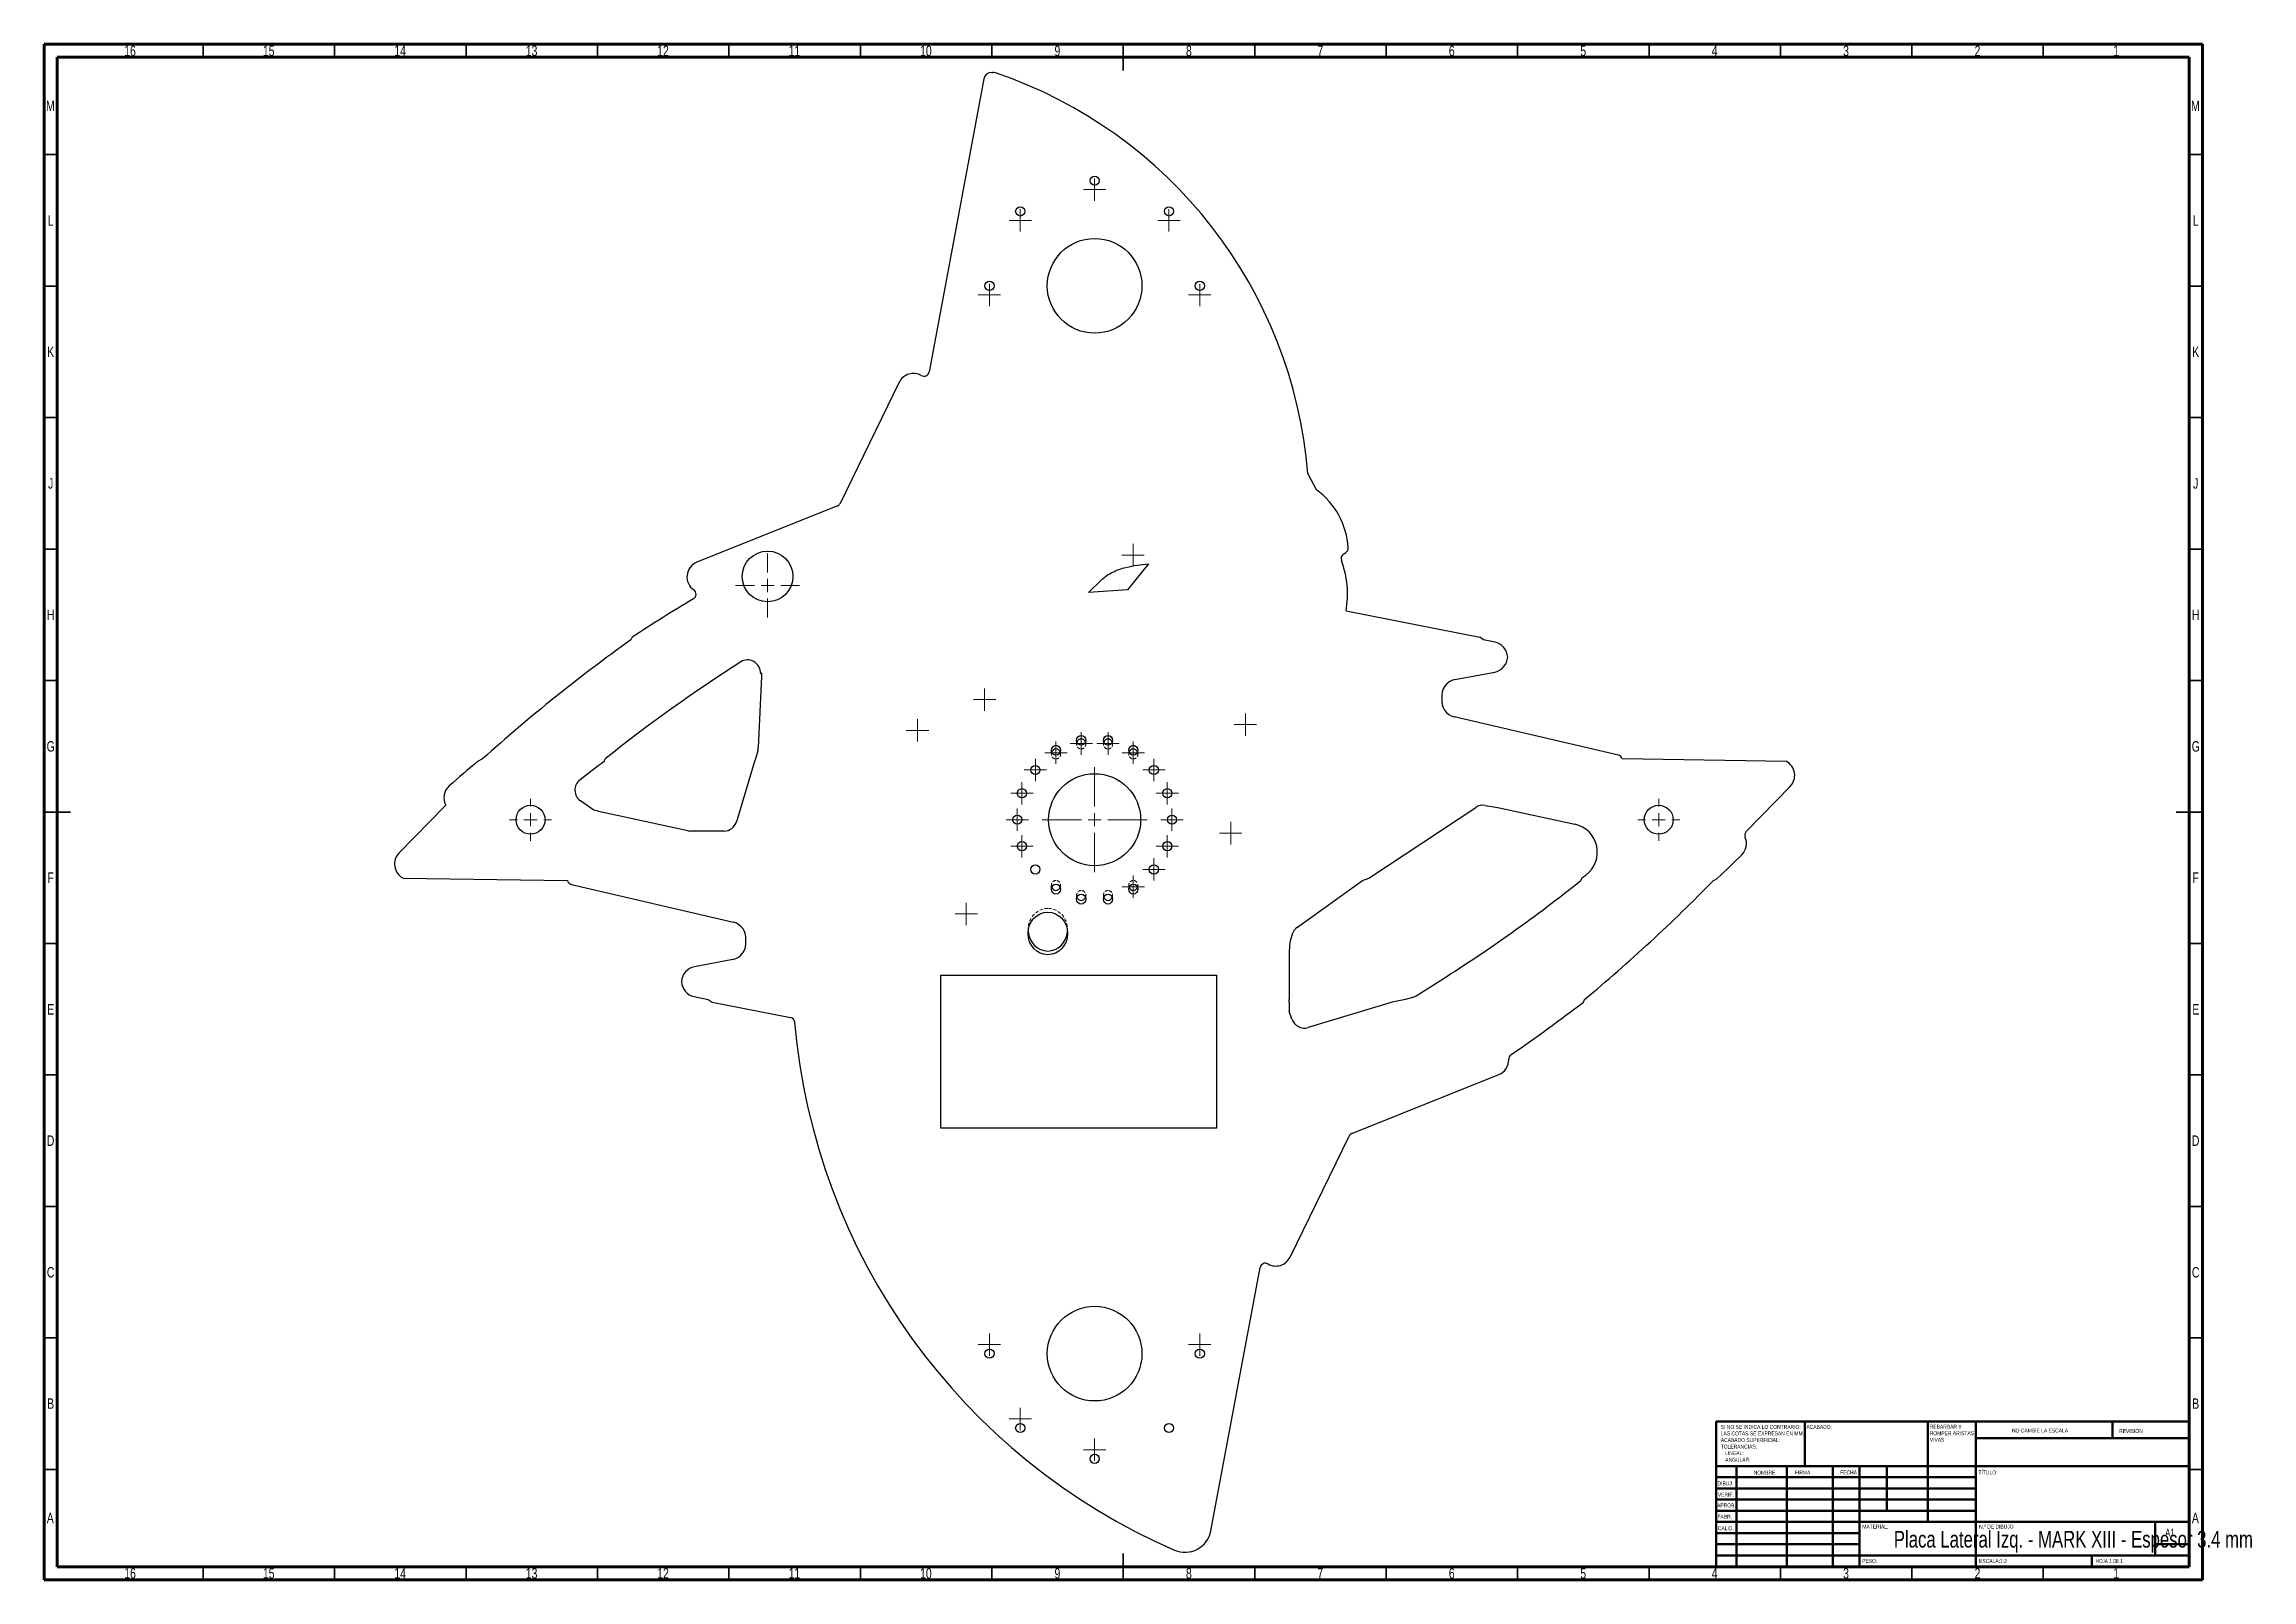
# Model space of a CAD drawing. Header units: millimetres. Extents: x 15 to 855, y 5 to 589.
import ezdxf

# ---------------------------------------------------------------- set-up
doc = ezdxf.new("R2010")
doc.units = ezdxf.units.MM
doc.linetypes.add('HIDDEN', pattern=[1.905, 1.27, -0.635])
doc.styles.add('SLDTEXTSTYLE0', font='TXT', dxfattribs={"width": 0.75})
doc.styles.add('SLDTEXTSTYLE1', font='TXT', dxfattribs={"width": 0.681818})

# ---------------------------------------------------------------- blocks, each defined once
blk = doc.blocks.new('SW_NOTE_0')
at = {"color": 0, "linetype": 'Continuous', "lineweight": 0, "char_height": 1.5, "attachment_point": 1, "style": 'SLDTEXTSTYLE0'}
for s, insert in [('SI NO SE INDICA LO CONTRARIO:', (0, 1.93)), ('ACABADO SUPERFICIAL:', (0, -3.07)), ('TOLERANCIAS:', (0, -5.57)), ('LAS COTAS SE EXPRESAN EN MM', (0, -0.57)), ('LINEAL:', (1.69, -8.07)), ('ANGULAR:', (1.69, -10.57))]:
    blk.add_mtext(s, dxfattribs=dict(at, insert=insert))
blk = doc.blocks.new('SW_NOTE_0_1')
at = {"color": 0, "linetype": 'Continuous', "lineweight": 0, "char_height": 1.5, "attachment_point": 1, "style": 'SLDTEXTSTYLE0'}
for s, insert in [('REBARBAR Y', (0, 1.93)), ('VIVAS', (0, -3.07)), ('ROMPER ARISTAS', (0, -0.57))]:
    blk.add_mtext(s, dxfattribs=dict(at, insert=insert))
blk = doc.blocks.new('SW_CENTERMARKSYMBOL_0')
at = {"color": 0, "linetype": 'Continuous', "lineweight": 18}
for p, q in [((-2.5, 0), (-4.25, 0)), ((0, 0), (-2.5, 0)), ((0, 2.5), (0, 4.25)), ((0, 0), (0, 2.5)), ((0, 0), (0, -2.5)), ((0, 0), (2.5, 0)), ((2.5, 0), (4.25, 0)), ((0, -2.5), (0, -4.25))]:
    blk.add_line(p, q, dxfattribs=at)
blk = doc.blocks.new('SW_CENTERMARKSYMBOL_1')
at = {"color": 0, "linetype": 'Continuous', "lineweight": 18}
for p, q in [((-2.5, 0), (-4.25, 0)), ((0, 0), (-2.5, 0)), ((0, 2.5), (0, 4.25)), ((0, 0), (0, 2.5)), ((0, 0), (0, -2.5)), ((0, 0), (2.5, 0)), ((2.5, 0), (4.25, 0)), ((0, -2.5), (0, -4.25))]:
    blk.add_line(p, q, dxfattribs=at)
blk = doc.blocks.new('SW_CENTERMARKSYMBOL_2')
at = {"color": 0, "linetype": 'Continuous', "lineweight": 18}
for p, q in [((-2.5, 0), (-4.25, 0)), ((0, 0), (-2.5, 0)), ((0, 2.5), (0, 4.25)), ((0, 0), (0, 2.5)), ((0, 0), (0, -2.5)), ((0, 0), (2.5, 0)), ((2.5, 0), (4.25, 0)), ((0, -2.5), (0, -4.25))]:
    blk.add_line(p, q, dxfattribs=at)
blk = doc.blocks.new('SW_CENTERMARKSYMBOL_3')
at = {"color": 0, "linetype": 'Continuous', "lineweight": 18}
for p, q in [((-2.5, 0), (-4.25, 0)), ((0, 0), (-2.5, 0)), ((0, 2.5), (0, 4.25)), ((0, 0), (0, 2.5)), ((0, 0), (0, -2.5)), ((0, 0), (2.5, 0)), ((2.5, 0), (4.25, 0)), ((0, -2.5), (0, -4.25))]:
    blk.add_line(p, q, dxfattribs=at)
blk = doc.blocks.new('SW_CENTERMARKSYMBOL_4')
at = {"color": 0, "linetype": 'Continuous', "lineweight": 18}
for p, q in [((-2.5, 0), (-4.25, 0)), ((0, 0), (-2.5, 0)), ((0, 2.5), (0, 4.25)), ((0, 0), (0, 2.5)), ((0, 0), (0, -2.5)), ((0, 0), (2.5, 0)), ((2.5, 0), (4.25, 0)), ((0, -2.5), (0, -4.25))]:
    blk.add_line(p, q, dxfattribs=at)
blk = doc.blocks.new('SW_CENTERMARKSYMBOL_5')
at = {"color": 0, "linetype": 'Continuous', "lineweight": 18}
for p, q in [((-2.5, 0), (-4.25, 0)), ((0, 0), (-2.5, 0)), ((0, 2.5), (0, 4.25)), ((0, 0), (0, 2.5)), ((0, 0), (0, -2.5)), ((0, 0), (2.5, 0)), ((2.5, 0), (4.25, 0)), ((0, -2.5), (0, -4.25))]:
    blk.add_line(p, q, dxfattribs=at)
blk = doc.blocks.new('SW_CENTERMARKSYMBOL_6')
at = {"color": 0, "linetype": 'Continuous', "lineweight": 18}
for p, q in [((-2.5, 0), (-4.25, 0)), ((0, 0), (-2.5, 0)), ((0, 2.5), (0, 4.25)), ((0, 0), (0, 2.5)), ((0, 0), (0, -2.5)), ((0, 0), (2.5, 0)), ((2.5, 0), (4.25, 0)), ((0, -2.5), (0, -4.25))]:
    blk.add_line(p, q, dxfattribs=at)
blk = doc.blocks.new('SW_CENTERMARKSYMBOL_7')
at = {"color": 0, "linetype": 'Continuous', "lineweight": 18}
for p, q in [((-2.5, 0), (-4.25, 0)), ((0, 0), (-2.5, 0)), ((0, 2.5), (0, 4.25)), ((0, 0), (0, 2.5)), ((0, 0), (0, -2.5)), ((0, 0), (2.5, 0)), ((2.5, 0), (4.25, 0)), ((0, -2.5), (0, -4.25))]:
    blk.add_line(p, q, dxfattribs=at)
blk = doc.blocks.new('SW_CENTERMARKSYMBOL_8')
at = {"color": 0, "linetype": 'Continuous', "lineweight": 18}
for p, q in [((-2.5, 0), (-4.25, 0)), ((0, 0), (-2.5, 0)), ((0, 2.5), (0, 4.25)), ((0, 0), (0, 2.5)), ((0, 0), (0, -2.5)), ((0, 0), (2.5, 0)), ((2.5, 0), (4.25, 0)), ((0, -2.5), (0, -4.25))]:
    blk.add_line(p, q, dxfattribs=at)
blk = doc.blocks.new('SW_CENTERMARKSYMBOL_9')
at = {"color": 0, "linetype": 'Continuous', "lineweight": 18}
for p, q in [((-2.5, 0), (-4.25, 0)), ((0, 0), (-2.5, 0)), ((0, 2.5), (0, 4.25)), ((0, 0), (0, 2.5)), ((0, 0), (0, -2.5)), ((0, 0), (2.5, 0)), ((2.5, 0), (4.25, 0)), ((0, -2.5), (0, -4.25))]:
    blk.add_line(p, q, dxfattribs=at)
blk = doc.blocks.new('SW_CENTERMARKSYMBOL_10')
at = {"color": 0, "linetype": 'Continuous', "lineweight": 18}
for p, q in [((-2.5, 0), (-4.25, 0)), ((0, 0), (-2.5, 0)), ((0, 2.5), (0, 4.25)), ((0, 0), (0, 2.5)), ((0, 0), (0, -2.5)), ((0, 0), (2.5, 0)), ((2.5, 0), (4.25, 0)), ((0, -2.5), (0, -4.25))]:
    blk.add_line(p, q, dxfattribs=at)
blk = doc.blocks.new('SW_CENTERMARKSYMBOL_11')
at = {"color": 0, "linetype": 'Continuous', "lineweight": 18}
for p, q in [((-2.5, 0), (-4.25, 0)), ((0, 0), (-2.5, 0)), ((0, 2.5), (0, 4.25)), ((0, 0), (0, 2.5)), ((0, 0), (0, -2.5)), ((0, 0), (2.5, 0)), ((2.5, 0), (4.25, 0)), ((0, -2.5), (0, -4.25))]:
    blk.add_line(p, q, dxfattribs=at)
blk = doc.blocks.new('SW_CENTERMARKSYMBOL_12')
at = {"color": 0, "linetype": 'Continuous', "lineweight": 18}
for p, q in [((-2.5, 0), (-4.25, 0)), ((0, 0), (-2.5, 0)), ((0, 2.5), (0, 4.25)), ((0, 0), (0, 2.5)), ((0, 0), (0, -2.5)), ((0, 0), (2.5, 0)), ((2.5, 0), (4.25, 0)), ((0, -2.5), (0, -4.25))]:
    blk.add_line(p, q, dxfattribs=at)
blk = doc.blocks.new('SW_CENTERMARKSYMBOL_13')
at = {"color": 0, "linetype": 'Continuous', "lineweight": 18}
for p, q in [((-2.5, 0), (-4.25, 0)), ((0, 0), (-2.5, 0)), ((0, 2.5), (0, 4.25)), ((0, 0), (0, 2.5)), ((0, 0), (0, -2.5)), ((0, 0), (2.5, 0)), ((2.5, 0), (4.25, 0)), ((0, -2.5), (0, -4.25))]:
    blk.add_line(p, q, dxfattribs=at)
blk = doc.blocks.new('SW_CENTERMARKSYMBOL_14')
at = {"color": 0, "linetype": 'Continuous', "lineweight": 18}
for p, q in [((-2.5, 0), (-4.25, 0)), ((0, 0), (-2.5, 0)), ((0, 2.5), (0, 4.25)), ((0, 0), (0, 2.5)), ((0, 0), (0, -2.5)), ((0, 0), (2.5, 0)), ((2.5, 0), (4.25, 0)), ((0, -2.5), (0, -4.25))]:
    blk.add_line(p, q, dxfattribs=at)
blk = doc.blocks.new('SW_CENTERMARKSYMBOL_15')
at = {"color": 0, "linetype": 'Continuous', "lineweight": 18}
for p, q in [((-2.5, 0), (-4.25, 0)), ((0, 0), (-2.5, 0)), ((0, 2.5), (0, 4.25)), ((0, 0), (0, 2.5)), ((0, 0), (0, -2.5)), ((0, 0), (2.5, 0)), ((2.5, 0), (4.25, 0)), ((0, -2.5), (0, -4.25))]:
    blk.add_line(p, q, dxfattribs=at)
blk = doc.blocks.new('SW_CENTERMARKSYMBOL_16')
at = {"color": 0, "linetype": 'Continuous', "lineweight": 18}
for p, q in [((-2.5, 0), (-4.25, 0)), ((0, 0), (-2.5, 0)), ((0, 2.5), (0, 4.25)), ((0, 0), (0, 2.5)), ((0, 0), (0, -2.5)), ((0, 0), (2.5, 0)), ((2.5, 0), (4.25, 0)), ((0, -2.5), (0, -4.25))]:
    blk.add_line(p, q, dxfattribs=at)
blk = doc.blocks.new('SW_CENTERMARKSYMBOL_17')
at = {"color": 0, "linetype": 'Continuous', "lineweight": 18}
for p, q in [((-2.5, 0), (-4.25, 0)), ((0, 0), (-2.5, 0)), ((0, 2.5), (0, 4.25)), ((0, 0), (0, 2.5)), ((0, 0), (0, -2.5)), ((0, 0), (2.5, 0)), ((2.5, 0), (4.25, 0)), ((0, -2.5), (0, -4.25))]:
    blk.add_line(p, q, dxfattribs=at)
blk = doc.blocks.new('SW_CENTERMARKSYMBOL_18')
at = {"color": 0, "linetype": 'Continuous', "lineweight": 18}
for p, q in [((-2.5, 0), (-4.25, 0)), ((0, 0), (-2.5, 0)), ((0, 2.5), (0, 4.25)), ((0, 0), (0, 2.5)), ((0, 0), (0, -2.5)), ((0, 0), (2.5, 0)), ((2.5, 0), (4.25, 0)), ((0, -2.5), (0, -4.25))]:
    blk.add_line(p, q, dxfattribs=at)
blk = doc.blocks.new('SW_CENTERMARKSYMBOL_19')
at = {"color": 0, "linetype": 'Continuous', "lineweight": 18}
for p, q in [((-5, 0), (-8, 0)), ((0, 0), (-2.5, 0)), ((0, 5), (0, 8)), ((0, 0), (0, 2.5)), ((0, 0), (0, -2.5)), ((0, 0), (2.5, 0)), ((5, 0), (8, 0)), ((0, -5), (0, -8))]:
    blk.add_line(p, q, dxfattribs=at)
blk = doc.blocks.new('SW_CENTERMARKSYMBOL_20')
at = {"color": 0, "linetype": 'Continuous', "lineweight": 18}
for p, q in [((-5, 0), (-8, 0)), ((0, 0), (-2.5, 0)), ((0, 5), (0, 8)), ((0, 0), (0, 2.5)), ((0, 0), (0, -2.5)), ((0, 0), (2.5, 0)), ((5, 0), (8, 0)), ((0, -5), (0, -8))]:
    blk.add_line(p, q, dxfattribs=at)
blk = doc.blocks.new('SW_CENTERMARKSYMBOL_21')
at = {"color": 0, "linetype": 'Continuous', "lineweight": 18}
for p, q in [((0, 5), (0, 20)), ((-5, 0), (-20, 0)), ((0, 0), (-2.5, 0)), ((0, 0), (0, 2.5)), ((0, 0), (0, -2.5)), ((0, 0), (2.5, 0)), ((5, 0), (20, 0)), ((0, -5), (0, -20))]:
    blk.add_line(p, q, dxfattribs=at)
blk = doc.blocks.new('SW_CENTERMARKSYMBOL_22')
at = {"color": 0, "linetype": 'Continuous', "lineweight": 18}
for p, q in [((-2.5, 0), (-4.25, 0)), ((0, 0), (-2.5, 0)), ((0, 2.5), (0, 4.25)), ((0, 0), (0, 2.5)), ((0, 0), (0, -2.5)), ((0, 0), (2.5, 0)), ((2.5, 0), (4.25, 0)), ((0, -2.5), (0, -4.25))]:
    blk.add_line(p, q, dxfattribs=at)
blk = doc.blocks.new('SW_CENTERMARKSYMBOL_23')
at = {"color": 0, "linetype": 'Continuous', "lineweight": 18}
for p, q in [((-2.5, 0), (-4.25, 0)), ((0, 0), (-2.5, 0)), ((0, 2.5), (0, 4.25)), ((0, 0), (0, 2.5)), ((0, 0), (0, -2.5)), ((0, 0), (2.5, 0)), ((2.5, 0), (4.25, 0)), ((0, -2.5), (0, -4.25))]:
    blk.add_line(p, q, dxfattribs=at)
blk = doc.blocks.new('SW_CENTERMARKSYMBOL_24')
at = {"color": 0, "linetype": 'Continuous', "lineweight": 18}
for p, q in [((-2.5, 0), (-4.25, 0)), ((0, 0), (-2.5, 0)), ((0, 2.5), (0, 4.25)), ((0, 0), (0, 2.5)), ((0, 0), (0, -2.5)), ((0, 0), (2.5, 0)), ((2.5, 0), (4.25, 0)), ((0, -2.5), (0, -4.25))]:
    blk.add_line(p, q, dxfattribs=at)
blk = doc.blocks.new('SW_CENTERMARKSYMBOL_25')
at = {"color": 0, "linetype": 'Continuous', "lineweight": 18}
for p, q in [((-2.5, 0), (-4.25, 0)), ((0, 0), (-2.5, 0)), ((0, 2.5), (0, 4.25)), ((0, 0), (0, 2.5)), ((0, 0), (0, -2.5)), ((0, 0), (2.5, 0)), ((2.5, 0), (4.25, 0)), ((0, -2.5), (0, -4.25))]:
    blk.add_line(p, q, dxfattribs=at)
blk = doc.blocks.new('SW_CENTERMARKSYMBOL_26')
at = {"color": 0, "linetype": 'Continuous', "lineweight": 18}
for p, q in [((0, 5), (0, 12.15)), ((-5, 0), (-12.15, 0)), ((0, 0), (-2.5, 0)), ((0, 0), (0, 2.5)), ((0, 0), (0, -2.5)), ((0, 0), (2.5, 0)), ((5, 0), (12.15, 0)), ((0, -5), (0, -12.15))]:
    blk.add_line(p, q, dxfattribs=at)
blk = doc.blocks.new('SW_CENTERMARKSYMBOL_27')
at = {"color": 0, "linetype": 'Continuous', "lineweight": 18}
for p, q in [((-2.5, 0), (-4.25, 0)), ((0, 0), (-2.5, 0)), ((0, 2.5), (0, 4.25)), ((0, 0), (0, 2.5)), ((0, 0), (0, -2.5)), ((0, 0), (2.5, 0)), ((2.5, 0), (4.25, 0)), ((0, -2.5), (0, -4.25))]:
    blk.add_line(p, q, dxfattribs=at)
blk = doc.blocks.new('SW_CENTERMARKSYMBOL_28')
at = {"color": 0, "linetype": 'Continuous', "lineweight": 18}
for p, q in [((-2.5, 0), (-4.25, 0)), ((0, 0), (-2.5, 0)), ((0, 2.5), (0, 4.25)), ((0, 0), (0, 2.5)), ((0, 0), (0, -2.5)), ((0, 0), (2.5, 0)), ((2.5, 0), (4.25, 0)), ((0, -2.5), (0, -4.25))]:
    blk.add_line(p, q, dxfattribs=at)
blk = doc.blocks.new('SW_CENTERMARKSYMBOL_29')
at = {"color": 0, "linetype": 'Continuous', "lineweight": 18}
for p, q in [((-2.5, 0), (-4.25, 0)), ((0, 0), (-2.5, 0)), ((0, 2.5), (0, 4.25)), ((0, 0), (0, 2.5)), ((0, 0), (0, -2.5)), ((0, 0), (2.5, 0)), ((2.5, 0), (4.25, 0)), ((0, -2.5), (0, -4.25))]:
    blk.add_line(p, q, dxfattribs=at)
blk = doc.blocks.new('SW_CENTERMARKSYMBOL_30')
at = {"color": 0, "linetype": 'Continuous', "lineweight": 18}
for p, q in [((-2.5, 0), (-4.25, 0)), ((0, 0), (-2.5, 0)), ((0, 2.5), (0, 4.25)), ((0, 0), (0, 2.5)), ((0, 0), (0, -2.5)), ((0, 0), (2.5, 0)), ((2.5, 0), (4.25, 0)), ((0, -2.5), (0, -4.25))]:
    blk.add_line(p, q, dxfattribs=at)
blk = doc.blocks.new('SW_CENTERMARKSYMBOL_31')
at = {"color": 0, "linetype": 'Continuous', "lineweight": 18}
for p, q in [((-2.5, 0), (-4.25, 0)), ((0, 0), (-2.5, 0)), ((0, 2.5), (0, 4.25)), ((0, 0), (0, 2.5)), ((0, 0), (0, -2.5)), ((0, 0), (2.5, 0)), ((2.5, 0), (4.25, 0)), ((0, -2.5), (0, -4.25))]:
    blk.add_line(p, q, dxfattribs=at)
blk = doc.blocks.new('SW_CENTERMARKSYMBOL_32')
at = {"color": 0, "linetype": 'Continuous', "lineweight": 18}
for p, q in [((-2.5, 0), (-4.25, 0)), ((0, 0), (-2.5, 0)), ((0, 2.5), (0, 4.25)), ((0, 0), (0, 2.5)), ((0, 0), (0, -2.5)), ((0, 0), (2.5, 0)), ((2.5, 0), (4.25, 0)), ((0, -2.5), (0, -4.25))]:
    blk.add_line(p, q, dxfattribs=at)

msp = doc.modelspace()

# ---------------------------------------------------------------- linework, layer by layer
at = {"color": 7, "linetype": 'Continuous', "lineweight": 70}
for p, q in [((15, 5), (15, 589)), ((15, 589), (836, 589)), ((836, 589), (836, 5)), ((20, 10), (20, 584)), ((20, 584), (831, 584)), ((831, 584), (831, 10)), ((831, 10), (20, 10)), ((836, 5), (15, 5))]:
    msp.add_line(p, q, dxfattribs=at)
at = {"color": 7, "linetype": 'Continuous', "lineweight": 35}
for p, q in [((75.5, 584), (75.5, 589)), ((125.5, 584), (125.5, 589)), ((175.5, 584), (175.5, 589)), ((225.5, 584), (225.5, 589)), ((275.5, 584), (275.5, 589)), ((325.5, 584), (325.5, 589)), ((375.5, 584), (375.5, 589)), ((425.5, 589), (425.5, 579)), ((425.5, 584), (425.5, 589)), ((475.5, 584), (475.5, 589)), ((525.5, 584), (525.5, 589)), ((575.5, 584), (575.5, 589)), ((625.5, 584), (625.5, 589)), ((675.5, 584), (675.5, 589)), ((725.5, 584), (725.5, 589)), ((775.5, 584), (775.5, 589)), ((20, 547), (15, 547)), ((831, 547), (836, 547)), ((20, 497), (15, 497)), ((831, 497), (836, 497)), ((20, 447), (15, 447)), ((831, 447), (836, 447)), ((20, 397), (15, 397)), ((831, 397), (836, 397)), ((20, 347), (15, 347)), ((831, 347), (836, 347)), ((15, 297), (25, 297)), ((20, 297), (15, 297)), ((836, 297), (826, 297)), ((831, 297), (836, 297)), ((20, 247), (15, 247)), ((831, 247), (836, 247)), ((20, 197), (15, 197)), ((831, 197), (836, 197)), ((20, 147), (15, 147)), ((831, 147), (836, 147)), ((20, 97), (15, 97)), ((831, 97), (836, 97)), ((20, 47), (15, 47)), ((831, 47), (836, 47)), ((75.5, 10), (75.5, 5)), ((125.5, 10), (125.5, 5)), ((175.5, 10), (175.5, 5)), ((225.5, 10), (225.5, 5)), ((275.5, 10), (275.5, 5)), ((325.5, 10), (325.5, 5)), ((375.5, 10), (375.5, 5)), ((425.5, 5), (425.5, 15)), ((425.5, 10), (425.5, 5)), ((475.5, 10), (475.5, 5)), ((525.5, 10), (525.5, 5)), ((575.5, 10), (575.5, 5)), ((625.5, 10), (625.5, 5)), ((675.5, 10), (675.5, 5)), ((725.5, 10), (725.5, 5)), ((775.5, 10), (775.5, 5))]:
    msp.add_line(p, q, dxfattribs=at)
at = {"color": 7, "linetype": 'Continuous', "lineweight": 25}
for p, q in [((372.49, 575.83), (351.64, 464.36)), ((375.44, 578.28), (375.87, 578.28)), ((340.28, 460.43), (317.81, 414.36)), ((499.03, 419.5), (495.7, 425.72)), ((316.76, 413.38), (263.29, 391.98)), ((509.23, 395.05), (510.19, 395.7)), ((435.1, 391.34), (427.14, 381.5)), ((412.22, 380.43), (417.16, 385.19)), ((427.14, 381.5), (412.22, 380.43)), ((510.27, 373.44), (561.18, 363.43)), ((238.65, 363.43), (238.23, 362.48)), ((562.6, 362.48), (561.18, 363.43)), ((566.95, 361.55), (562.6, 362.48)), ((287.92, 348.57), (286.66, 321.47)), ((287.56, 349.66), (287.92, 349.97)), ((287.92, 349.97), (287.86, 348.51)), ((287.86, 348.51), (287.92, 348.57)), ((551.59, 347.33), (566.82, 350.19)), ((613.85, 318.62), (551.35, 333.2)), ((286.45, 320.22), (285.59, 317.18)), ((181.79, 317.18), (179.91, 316.23)), ((228.06, 316.23), (228.44, 317.18)), ((285.23, 316.23), (278.37, 293.32)), ((285.59, 317.18), (285.23, 316.23)), ((677.76, 316.23), (615.31, 317.18)), ((662.5, 289.55), (679.23, 306.75)), ((167.75, 299.65), (149.98, 281.38)), ((224.11, 297.7), (219.05, 301.2)), ((225.54, 297.39), (224.11, 297.7)), ((225.42, 297.3), (225.54, 297.39)), ((259.84, 289.87), (225.42, 297.3)), ((518.94, 271.9), (559.59, 298.73)), ((563.23, 299.51), (567.85, 298.71)), ((567.85, 298.71), (567.92, 298.69)), ((567.92, 298.69), (567.95, 298.69)), ((567.95, 298.69), (597.3, 292.35)), ((273.58, 289.76), (260.9, 289.76)), ((151.46, 271.9), (214.14, 270.95)), ((215.59, 269.45), (277.27, 255.05)), ((491.74, 253.24), (516.56, 270.95)), ((516.56, 270.95), (518.94, 271.9)), ((599.96, 271.9), (599.58, 270.95)), ((650.04, 270.95), (651.7, 271.9)), ((491.85, 253.28), (491.74, 253.24)), ((277.03, 240.93), (262.34, 238.17)), ((262.21, 226.81), (267.66, 225.65)), ((356.07, 176.73), (356.07, 234.96)), ((356.07, 234.96), (461.07, 234.96)), ((461.07, 176.73), (461.07, 234.96)), ((536.95, 227.13), (546.59, 233.22)), ((267.66, 225.65), (269.08, 224.7)), ((269.08, 224.7), (298.89, 218.86)), ((488.63, 224.7), (488.61, 225.65)), ((489.67, 218.22), (488.67, 221.17)), ((527.74, 224.7), (495.85, 215.04)), ((532.93, 225.65), (527.74, 224.7)), ((535.88, 226.62), (532.93, 225.65)), ((600.57, 224.7), (600.94, 225.65)), ((512.46, 174.76), (568.36, 197.13)), ((461.07, 176.73), (356.07, 176.73)), ((488.94, 127.7), (511.4, 173.78)), ((458.84, 23.65), (477.57, 123.77))]:
    msp.add_line(p, q, dxfattribs=at)
at = {"color": 7, "linetype": 'HIDDEN', "lineweight": 18}
for p, q in [((398.14, 320.47), (398.14, 319.07)), ((401.64, 319.07), (401.64, 320.47)), ((407.75, 324.25), (407.75, 322.85)), ((411.25, 322.85), (411.25, 324.25)), ((417.97, 324.25), (417.97, 322.85)), ((421.47, 322.85), (421.47, 324.25)), ((427.57, 320.47), (427.57, 319.07)), ((431.07, 319.07), (431.07, 320.47)), ((398.14, 269.06), (398.14, 267.66)), ((401.64, 267.66), (401.64, 269.06)), ((427.57, 269.06), (427.57, 267.66)), ((431.07, 267.66), (431.07, 269.06)), ((407.75, 265.28), (407.75, 263.88)), ((411.25, 263.88), (411.25, 265.28)), ((417.97, 265.28), (417.97, 263.88)), ((421.47, 263.88), (421.47, 265.28)), ((389.31, 252.24), (389.31, 250.84)), ((404.31, 250.84), (404.31, 252.24))]:
    msp.add_line(p, q, dxfattribs=at)
at = {"color": 7, "linetype": 'Continuous', "lineweight": 50}
for p, q in [((651, 65.25), (831, 65.25)), ((651, 65.25), (651, 10)), ((684.8, 48.25), (684.8, 65.25)), ((731.6, 65.25), (731.6, 27)), ((749.8, 65.25), (749.8, 10)), ((831, 58.88), (749.8, 58.88)), ((801.8, 58.88), (801.8, 65.25)), ((831, 48.25), (651, 48.25)), ((749.8, 44), (651, 44)), ((658.8, 48.25), (658.8, 10)), ((677.99, 48.25), (677.99, 10)), ((695.4, 48.25), (695.4, 10)), ((705.6, 10), (705.6, 48.25)), ((716, 31.25), (716, 48.25)), ((749.8, 39.75), (651, 39.75)), ((749.8, 35.5), (651, 35.5)), ((749.8, 31.25), (651, 31.25)), ((705.6, 27), (651, 27)), ((705.6, 27), (831, 27)), ((818, 14.25), (818, 27)), ((705.6, 22.75), (651, 22.75)), ((705.6, 18.5), (651, 18.5)), ((831, 18.5), (818, 18.5)), ((651, 14.25), (831, 14.25)), ((794, 10), (794, 14.25))]:
    msp.add_line(p, q, dxfattribs=at)
at = {"color": 7, "linetype": 'Continuous', "lineweight": 25}
for centre, radius in [((414.61, 537.11), 1.75), ((386.32, 525.4), 1.75), ((442.89, 525.4), 1.75), ((414.61, 497.11), 18), ((374.61, 497.11), 1.75), ((454.61, 497.11), 1.75), ((290.2, 386.57), 9.65), ((392.06, 312.98), 1.75), ((414.61, 294.07), 17.5), ((437.15, 312.98), 1.75), ((386.95, 304.13), 1.75), ((442.26, 304.13), 1.75), ((200.03, 294.07), 5.5), ((385.18, 294.07), 1.75), ((444.04, 294.07), 1.75), ((629.19, 294.07), 5.5), ((386.95, 284), 1.75), ((442.26, 284), 1.75), ((392.06, 275.15), 1.75), ((437.15, 275.15), 1.75), ((414.61, 91.02), 18), ((374.61, 91.02), 1.75), ((454.61, 91.02), 1.75), ((386.32, 62.74), 1.75), ((442.89, 62.74), 1.75), ((414.61, 51.02), 1.75)]:
    msp.add_circle(centre, radius, dxfattribs=at)
for centre, radius, start, end in [((375.44, 575.28), 3, 90, 169.40414), ((375.87, 575.28), 3, 71.23202, 90), ((320.18, 411.38), 176.11, 4.66992, 71.23202), ((345.67, 457.8), 6, 59.95656, 154.00607), ((349.67, 464.73), 2, 239.95656, 349.40414), ((316.01, 415.23), 2, 291.80916, 334.00607), ((481.7, 395.73), 29.42, 3.41895, 53.92979), ((510.35, 393.4), 2, 124.03429, 200.54911), ((509.08, 397.36), 2, 304.03429, 3.41895), ((265.52, 386.41), 6, 111.80916, 235.69023), ((474.02, 379.78), 36.8, 350.0841, 20.54911), ((583.87, -161.38), 628.17, 120.82001, 123.33705), ((261.01, 379.8), 2, 300.82001, 55.69023), ((583.87, -164.83), 628.17, 130.02158, 131.32162), ((584.01, -164.51), 598.17, 126.51718, 127.62245), ((674.93, 310.93), 6, 315.78452, 61.95047), ((173.06, 302.43), 6, 131.32162, 207.70053), ((221.9, 305.31), 5, 127.62245, 235.27835), ((562.37, 294.58), 5, 80.1593, 123.84278), ((260.9, 294.76), 5, 257.81884, 270), ((273.58, 294.76), 5, 270, 343.32924), ((595.01, 281.74), 10.85, 306.63714, 77.81884), ((656.58, 285), 6, 314.72261, 23.20016), ((663.93, 288.16), 2, 135.78452, 203.20016), ((154.28, 277.2), 6, 135.78452, 241.95047), ((212.41, 733.5), 637.22, 313.58179, 314.72261), ((244.53, 753.03), 598.17, 306.45523, 306.63714), ((298.51, 216.9), 2, 4.93921, 78.90857), ((1579.84, 235.08), 1091.26, 180.54486, 180.73045), ((212.41, 730.05), 637.22, 304.46326, 307.52835), ((541.07, 237.86), 241.47, 184.93921, 246.5643), ((494.4, 219.83), 5, 198.75501, 286.85536), ((566.13, 202.7), 6, 291.80916, 2.31996), ((574.13, 203.02), 2, 124.46326, 182.31996), ((513.2, 172.9), 2, 111.80916, 154.00607), ((483.54, 130.33), 6, 239.95656, 334.00607), ((479.54, 123.41), 2, 59.95656, 169.40414), ((449.01, 25.49), 10, 246.5643, 349.40414)]:
    msp.add_arc(centre, radius, start, end, dxfattribs=at)
for centre, major_axis, ratio, start_param, end_param in [((583.87, -204.6), (0, -679.13), 0.924963, 3.724244, 3.8362), ((565.79, 355.19), (0, -6.49), 0.924963, 1.678688, 2.947388), ((584.01, -202.86), (0, -646.7), 0.924963, 3.674672, 3.778151), ((282.57, 349.45), (0, -5.41), 0.924963, 1.609036, 3.674672), ((565.79, 356.59), (0, -6.49), 0.924963, 0.172015, 1.462905), ((552.62, 340.94), (0, 6.49), 0.924963, 0.172015, 1.678688), ((552.62, 339.55), (0, 6.49), 0.924963, 1.462905, 2.928991), ((281.66, 321.73), (0, 5.26), 0.950365, 4.421429, 4.663212), ((399.89, 319.07), (0, -1.89), 0.924963, 1.948942, 4.334244), ((409.5, 322.85), (0, -1.89), 0.924963, 1.948942, 4.334244), ((419.72, 322.85), (0, -1.89), 0.924963, 1.948942, 4.334244), ((429.32, 319.07), (0, -1.89), 0.924963, 1.948942, 4.334244), ((613.43, 316.51), (0, 2.16), 0.924963, 5.041337, 6.070584), ((613.43, 317.9), (0, 2.16), 0.924963, 4.371641, 4.383441), ((216.01, 270.17), (0, -2.16), 0.924963, 4.340005, 4.383441), ((216.01, 271.56), (0, -2.16), 0.924963, 5.041337, 6.070584), ((244.53, 791.41), (0, 646.7), 0.924963, 3.670953, 3.777068), ((212.41, 771.7), (0, 688.91), 0.924963, 3.797307, 3.898653), ((399.89, 269.06), (0, 1.89), 0.924963, 1.948942, 4.334244), ((409.5, 265.28), (0, 1.89), 0.924963, 1.948942, 4.334244), ((419.72, 265.28), (0, 1.89), 0.924963, 1.948942, 4.334244), ((429.32, 269.06), (0, 1.89), 0.924963, 1.948942, 4.334244), ((276, 248.71), (0, -6.49), 0.924963, 1.462905, 2.928991), ((494.43, 248.65), (0, 5.41), 0.924963, 0.541605, 1.225493), ((276, 247.32), (0, -6.49), 0.924963, 0.172015, 1.678688), ((396.81, 252.24), (0, 8.11), 0.924963, 1.657049, 4.626136), ((1579.84, 236.57), (0, 1179.79), 0.924963, 1.564809, 1.571388), ((507.65, 243.51), (0, 20.59), 0.924963, 1.225493, 1.564809), ((263.37, 231.78), (0, 6.49), 0.924963, 0.172015, 1.462905), ((1579.84, 235.17), (0, 1179.79), 0.924963, 1.570204, 1.578865), ((263.37, 233.17), (0, 6.49), 0.924963, 1.678688, 2.948011), ((534.43, 231.79), (0, 5.41), 0.924963, 3.435774, 3.670953)]:
    msp.add_ellipse(centre, major_axis=major_axis, ratio=ratio, start_param=start_param, end_param=end_param, dxfattribs=at)
at = {"color": 7, "linetype": 'HIDDEN', "lineweight": 18}
for centre, major_axis, start_param, end_param in [((399.89, 319.07), (0, -1.89), 4.334244, 6.283185), ((399.89, 319.07), (0, -1.89), 0, 1.948942), ((409.5, 322.85), (0, -1.89), 4.334244, 6.283185), ((409.5, 322.85), (0, -1.89), 0, 1.948942), ((419.72, 322.85), (0, -1.89), 4.334244, 6.283185), ((419.72, 322.85), (0, -1.89), 0, 1.948942), ((429.32, 319.07), (0, -1.89), 4.334244, 6.283185), ((429.32, 319.07), (0, -1.89), 0, 1.948942), ((399.89, 269.06), (0, 1.89), 0, 1.948942), ((399.89, 269.06), (0, 1.89), 4.334244, 6.283185), ((429.32, 269.06), (0, 1.89), 0, 1.948942), ((429.32, 269.06), (0, 1.89), 4.334244, 6.283185), ((396.81, 252.24), (0, 8.11), 0, 1.657049), ((396.81, 252.24), (0, 8.11), 4.626136, 6.283185), ((409.5, 265.28), (0, 1.89), 0, 1.948942), ((409.5, 265.28), (0, 1.89), 4.334244, 6.283185), ((419.72, 265.28), (0, 1.89), 0, 1.948942), ((419.72, 265.28), (0, 1.89), 4.334244, 6.283185)]:
    msp.add_ellipse(centre, major_axis=major_axis, ratio=0.924963, start_param=start_param, end_param=end_param, dxfattribs=at)
at = {"color": 7, "linetype": 'Continuous', "lineweight": 25}
for centre, major_axis in [((399.89, 320.47), (0, -1.89)), ((409.5, 324.25), (0, -1.89)), ((419.72, 324.25), (0, -1.89)), ((429.32, 320.47), (0, -1.89)), ((399.89, 267.66), (0, 1.89)), ((429.32, 267.66), (0, 1.89)), ((409.5, 263.88), (0, 1.89)), ((419.72, 263.88), (0, 1.89)), ((396.81, 250.84), (0, 8.11))]:
    msp.add_ellipse(centre, major_axis=major_axis, ratio=0.924963, dxfattribs=at)
msp.add_open_spline([(417.16, 385.19), (418.49, 386.47), (419.96, 387.45), (423.11, 389.02), (424.79, 389.59), (429.3, 390.73), (432.21, 391.09), (435.1, 391.34)], degree=3, knots=[0, 0, 0, 0, 0.25, 0.25, 0.5, 0.5, 0.8942218, 0.8942218, 0.8942218, 0.8942218], dxfattribs=at)

# ---------------------------------------------------------------- block references
at = {"color": 7, "linetype": 'Continuous', "lineweight": 0}
for name, p in [('SW_CENTERMARKSYMBOL_8', (414.61, 533.67)), ('SW_CENTERMARKSYMBOL_4', (386.32, 521.95)), ('SW_CENTERMARKSYMBOL_7', (442.89, 521.95)), ('SW_CENTERMARKSYMBOL_5', (374.61, 493.67)), ('SW_CENTERMARKSYMBOL_6', (454.61, 493.67)), ('SW_CENTERMARKSYMBOL_26', (290.2, 383.13)), ('SW_CENTERMARKSYMBOL_27', (429.25, 394.67)), ('SW_CENTERMARKSYMBOL_32', (372.77, 339.72)), ('SW_CENTERMARKSYMBOL_30', (347.23, 328)), ('SW_CENTERMARKSYMBOL_31', (472, 330.23)), ('SW_CENTERMARKSYMBOL_9', (399.89, 319.55)), ('SW_CENTERMARKSYMBOL_10', (409.5, 323.05)), ('SW_CENTERMARKSYMBOL_11', (419.72, 323.05)), ('SW_CENTERMARKSYMBOL_12', (429.32, 319.55)), ('SW_CENTERMARKSYMBOL_15', (392.06, 312.98)), ('SW_CENTERMARKSYMBOL_21', (414.61, 294.07)), ('SW_CENTERMARKSYMBOL_14', (437.15, 312.98)), ('SW_CENTERMARKSYMBOL_16', (386.95, 304.13)), ('SW_CENTERMARKSYMBOL_25', (442.26, 304.13)), ('SW_CENTERMARKSYMBOL_19', (200.03, 294.07)), ('SW_CENTERMARKSYMBOL_18', (385.18, 294.07)), ('SW_CENTERMARKSYMBOL_24', (444.04, 294.07)), ('SW_CENTERMARKSYMBOL_20', (629.19, 294.07)), ('SW_CENTERMARKSYMBOL_17', (386.95, 284)), ('SW_CENTERMARKSYMBOL_23', (442.26, 284)), ('SW_CENTERMARKSYMBOL_28', (466.39, 288.95)), ('SW_CENTERMARKSYMBOL_22', (437.15, 275.15)), ('SW_CENTERMARKSYMBOL_13', (429.32, 268.58)), ('SW_CENTERMARKSYMBOL_29', (365.75, 258.27)), ('SW_CENTERMARKSYMBOL_0', (374.61, 94.47)), ('SW_CENTERMARKSYMBOL_3', (454.61, 94.47)), ('SW_CENTERMARKSYMBOL_1', (386.32, 66.18)), ('SW_NOTE_0', (652.8, 61.99)), ('SW_NOTE_0_1', (732.31, 62.07)), ('SW_CENTERMARKSYMBOL_2', (414.61, 54.47))]:
    msp.add_blockref(name, p, dxfattribs=at)

# ---------------------------------------------------------------- texts
for s, insert, char_height, attachment_point, style in [('16', (47.67, 588.44), 3.969, 2, 'SLDTEXTSTYLE0'), ('15', (100.42, 588.44), 3.969, 2, 'SLDTEXTSTYLE0'), ('14', (150.42, 588.44), 3.969, 2, 'SLDTEXTSTYLE0'), ('13', (200.42, 588.44), 3.969, 2, 'SLDTEXTSTYLE0'), ('12', (250.42, 588.44), 3.969, 2, 'SLDTEXTSTYLE0'), ('11', (300.42, 588.44), 3.969, 2, 'SLDTEXTSTYLE0'), ('10', (350.42, 588.44), 3.969, 2, 'SLDTEXTSTYLE0'), ('9', (400.46, 588.44), 3.97, 2, 'SLDTEXTSTYLE0'), ('8', (450.46, 588.44), 3.97, 2, 'SLDTEXTSTYLE0'), ('7', (500.46, 588.44), 3.97, 2, 'SLDTEXTSTYLE0'), ('6', (550.46, 588.44), 3.97, 2, 'SLDTEXTSTYLE0'), ('5', (600.46, 588.44), 3.97, 2, 'SLDTEXTSTYLE0'), ('4', (650.46, 588.44), 3.97, 2, 'SLDTEXTSTYLE0'), ('3', (700.46, 588.44), 3.97, 2, 'SLDTEXTSTYLE0'), ('2', (750.46, 588.44), 3.97, 2, 'SLDTEXTSTYLE0'), ('1', (803.21, 588.44), 3.97, 2, 'SLDTEXTSTYLE0'), ('M', (17.36, 567.5), 3.97, 2, 'SLDTEXTSTYLE0'), ('M', (833.36, 567.5), 3.97, 2, 'SLDTEXTSTYLE0'), ('L', (17.45, 523.94), 3.97, 2, 'SLDTEXTSTYLE0'), ('L', (833.45, 523.94), 3.97, 2, 'SLDTEXTSTYLE0'), ('K', (17.49, 474), 3.97, 2, 'SLDTEXTSTYLE0'), ('K', (833.49, 474), 3.97, 2, 'SLDTEXTSTYLE0'), ('J', (17.47, 423.94), 3.97, 2, 'SLDTEXTSTYLE0'), ('J', (833.47, 423.94), 3.97, 2, 'SLDTEXTSTYLE0'), ('H', (17.49, 374), 3.97, 2, 'SLDTEXTSTYLE0'), ('H', (833.49, 374), 3.97, 2, 'SLDTEXTSTYLE0'), ('G', (17.49, 323.94), 3.97, 2, 'SLDTEXTSTYLE0'), ('G', (833.49, 323.94), 3.97, 2, 'SLDTEXTSTYLE0'), ('F', (17.46, 274), 3.97, 2, 'SLDTEXTSTYLE0'), ('F', (833.46, 274), 3.97, 2, 'SLDTEXTSTYLE0'), ('E', (17.51, 223.94), 3.97, 2, 'SLDTEXTSTYLE0'), ('E', (833.51, 223.94), 3.97, 2, 'SLDTEXTSTYLE0'), ('D', (17.45, 174), 3.97, 2, 'SLDTEXTSTYLE0'), ('D', (833.45, 174), 3.97, 2, 'SLDTEXTSTYLE0'), ('C', (17.46, 123.94), 3.97, 2, 'SLDTEXTSTYLE0'), ('C', (833.46, 123.94), 3.97, 2, 'SLDTEXTSTYLE0'), ('B', (17.47, 74), 3.97, 2, 'SLDTEXTSTYLE0'), ('B', (833.47, 74), 3.97, 2, 'SLDTEXTSTYLE0'), ('ACABADO:', (685.37, 63.92), 1.5, 1, 'SLDTEXTSTYLE0'), ('NO CAMBIE LA ESCALA', (763.61, 62.53), 1.5, 1, 'SLDTEXTSTYLE0'), ('REVISIÓN', (804.33, 62.33), 1.5, 1, 'SLDTEXTSTYLE0'), ('DIBUJ.', (651.59, 42.43), 1.5, 1, 'SLDTEXTSTYLE0'), ('NOMBRE', (665.32, 46.5), 1.5, 1, 'SLDTEXTSTYLE0'), ('FIRMA', (681.03, 46.56), 1.5, 1, 'SLDTEXTSTYLE0'), ('FECHA', (698.21, 46.58), 1.5, 1, 'SLDTEXTSTYLE0'), ('TÍTULO:', (750.86, 46.58), 1.5, 1, 'SLDTEXTSTYLE0'), ('APROB.', (651.4, 34.06), 1.5, 1, 'SLDTEXTSTYLE0'), ('VERIF.', (651.7, 38.15), 1.5, 1, 'SLDTEXTSTYLE0'), ('A', (17.34, 30.5), 3.97, 2, 'SLDTEXTSTYLE0'), ('FABR.', (651.54, 29.73), 1.5, 1, 'SLDTEXTSTYLE0'), ('CALID.', (651.67, 25.35), 1.5, 1, 'SLDTEXTSTYLE0'), ('MATERIAL:', (706.65, 25.99), 1.5, 1, 'SLDTEXTSTYLE0'), ('N.º DE DIBUJO', (751.07, 25.99), 1.5, 1, 'SLDTEXTSTYLE0'), ('A', (833.34, 30.5), 3.97, 2, 'SLDTEXTSTYLE0'), ('Placa Lateral Izq. - MARK XIII - Espesor 3.4 mm', (786.94, 23.61), 6.35, 2, 'SLDTEXTSTYLE0'), ('A1', (821.87, 24.41), 2.91, 1, 'SLDTEXTSTYLE0'), ('16', (47.67, 9.44), 3.969, 2, 'SLDTEXTSTYLE0'), ('15', (100.42, 9.44), 3.969, 2, 'SLDTEXTSTYLE0'), ('14', (150.42, 9.44), 3.969, 2, 'SLDTEXTSTYLE0'), ('13', (200.42, 9.44), 3.969, 2, 'SLDTEXTSTYLE0'), ('12', (250.42, 9.44), 3.969, 2, 'SLDTEXTSTYLE0'), ('11', (300.42, 9.44), 3.969, 2, 'SLDTEXTSTYLE0'), ('10', (350.42, 9.44), 3.969, 2, 'SLDTEXTSTYLE0'), ('9', (400.46, 9.44), 3.97, 2, 'SLDTEXTSTYLE0'), ('8', (450.46, 9.44), 3.97, 2, 'SLDTEXTSTYLE0'), ('7', (500.46, 9.44), 3.97, 2, 'SLDTEXTSTYLE0'), ('6', (550.46, 9.44), 3.97, 2, 'SLDTEXTSTYLE0'), ('5', (600.46, 9.44), 3.97, 2, 'SLDTEXTSTYLE0'), ('4', (650.46, 9.44), 3.97, 2, 'SLDTEXTSTYLE0'), ('3', (700.46, 9.44), 3.97, 2, 'SLDTEXTSTYLE0'), ('PESO:', (706.62, 12.95), 1.499, 1, 'SLDTEXTSTYLE0'), ('2', (750.46, 9.44), 3.97, 2, 'SLDTEXTSTYLE0'), ('ESCALA:1:2', (751.07, 12.9), 1.5, 1, 'SLDTEXTSTYLE0'), ('HOJA 1 DE 1', (795.48, 12.9), 1.5, 1, 'SLDTEXTSTYLE1'), ('1', (803.21, 9.44), 3.97, 2, 'SLDTEXTSTYLE0')]:
    msp.add_mtext(s, dxfattribs=dict(at, insert=insert, char_height=char_height, attachment_point=attachment_point, style=style))

doc.saveas('drawing.dxf')
